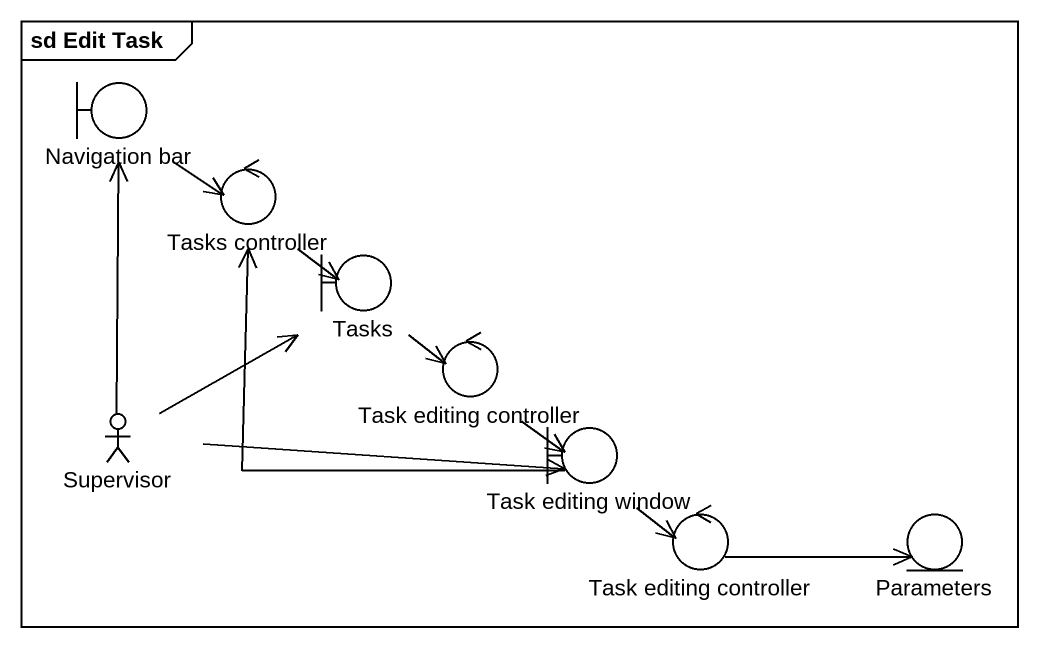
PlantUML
@startuml
mainframe sd Edit Task
boundary "Navigation bar" as Navigation_bar
control "Tasks controller" as Tasks_controller
boundary Tasks
actor Supervisor
control "Task editing controller" as Task_editing_controller
boundary "Task editing window" as Task_editing_window
control "Task editing controller" as Task_editing_controller_2
entity Parameters
Navigation_bar --> Tasks_controller
Tasks_controller --> Tasks
Tasks --> Task_editing_controller
Supervisor -up-> Navigation_bar
Supervisor -right-> Tasks
Supervisor -right-> Task_editing_window
Task_editing_controller --> Task_editing_window
Task_editing_window -up-> Tasks_controller
Task_editing_window --> Task_editing_controller_2
Task_editing_controller_2 -right-> Parameters
@enduml
